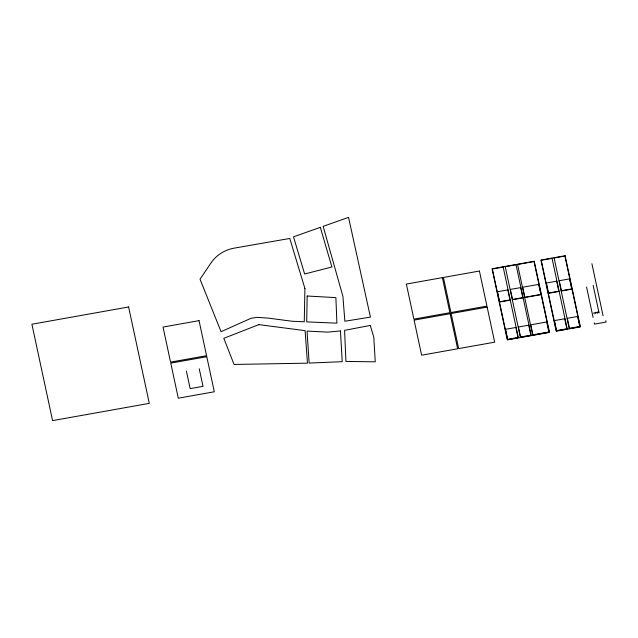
<?xml version="1.0" encoding="UTF-8"?>
<svg xmlns="http://www.w3.org/2000/svg" width="638" height="638" viewBox="0 0 638 638"><rect width="100%" height="100%" fill="white"/><g stroke="black" fill="none" stroke-linecap="round" stroke-linejoin="round"><path stroke-width="0.96" d="M499.466 302.053L510.264 300.123M512.322 299.756L523.128 297.826M524.667 297.555L541.136 294.62M548.337 293.336L559.135 291.406M561.193 291.04L571.999 289.118M598.851 311.974L593.842 312.859L594.066 313.904M605.805 320.683L606.1 322.054L594.512 324.12L594.217 322.748M591.904 263.709L603.085 315.834M593.141 285.353L599.074 313.011M597.176 312.269L597.399 313.306M595.509 312.564L595.732 313.609M586.561 287.028L593.085 317.453M199.255 368.796L203.012 386.333L190.156 388.622L186.392 371.093M304.908 288.496L304.27 321.775L292.268 321.273L268.008 318.083L256.954 317.333L250.981 318.298L221.067 331.72L200.021 279.205L210.915 263.063A36.613 35.178 19.2 0 1 234.266 248.126L289.788 238.46L304.908 288.496M307.181 296.016L306.679 321.879L336.92 323.163L335.883 297.611L307.181 296.016M258.853 324.622L223.826 338.307L234.058 364.45L307.46 363.166L305.108 330.651L258.853 324.622M320.324 227.351L293.488 236.834L304.629 273.997L331.896 266.979L320.324 227.351M348.547 217.383L323.155 226.346L342.917 296.407L344.863 321.249L370.423 317.102L348.547 217.383M370.279 325.42L344.584 330.356L345.94 361.435L375.248 361.834L373.788 337.167L370.279 325.42M128.613 306.974L31.9 324.232L52.587 420.617L149.3 403.36L128.613 306.974M199.04 320.635L163.033 327.055L170.553 362.121L206.56 355.701L199.04 320.635M442.373 277.642L406.366 284.062L413.887 319.128L449.902 312.708L442.373 277.642M479.417 271.038L443.402 277.458L450.93 312.524L486.938 306.104L479.417 271.038M534.245 261.261L492.058 268.781L507.322 339.918L549.501 332.398L534.245 261.261M565.109 255.75L540.928 260.065L556.192 331.202L580.373 326.895L565.109 255.75M503.175 267.059L492.369 268.989L507.529 339.623L518.327 337.693L503.175 267.059M516.038 264.762L505.232 266.692L520.385 337.327L531.191 335.405L516.038 264.762M534.038 261.556L517.577 264.491L532.73 335.125L549.19 332.191L534.038 261.556M552.045 258.342L541.239 260.272L556.392 330.907L567.198 328.985L552.045 258.342M564.901 256.053L554.103 257.975L569.255 328.618L580.062 326.688L564.901 256.053M507.808 289.899L497.52 291.733L499.666 301.75L509.953 299.916L507.808 289.899M520.664 287.602L510.376 289.437L512.529 299.461L522.817 297.627L520.664 287.602M538.671 284.396L522.721 287.236L524.875 297.26L540.825 294.413L538.671 284.396M556.679 281.183L546.391 283.017L548.536 293.041L558.824 291.207L556.679 281.183M569.535 278.894L559.247 280.728L561.4 290.745L571.688 288.91L569.535 278.894M206.776 356.706L170.769 363.126L178.289 398.192L214.304 391.772L206.776 356.706M450.117 313.713L414.102 320.132L421.63 355.199L457.637 348.779L450.117 313.713M487.153 307.109L451.146 313.529L458.666 348.595L494.673 342.175L487.153 307.109M515.871 327.469L505.583 329.304L507.728 339.328L518.016 337.494L515.871 327.469M528.727 325.181L518.439 327.015L520.592 337.031L530.88 335.197L528.727 325.181M546.734 321.967L530.784 324.814L532.937 334.83L548.879 331.983L546.734 321.967M564.734 318.761L554.446 320.595L556.599 330.612L566.887 328.777L564.734 318.761M577.597 316.464L567.31 318.298L569.455 328.315L579.751 326.481L577.597 316.464M340.445 330.931L327.741 332.127L307.045 331.074L309.151 363.07L342.239 361.682L340.445 330.931"/></g></svg>
